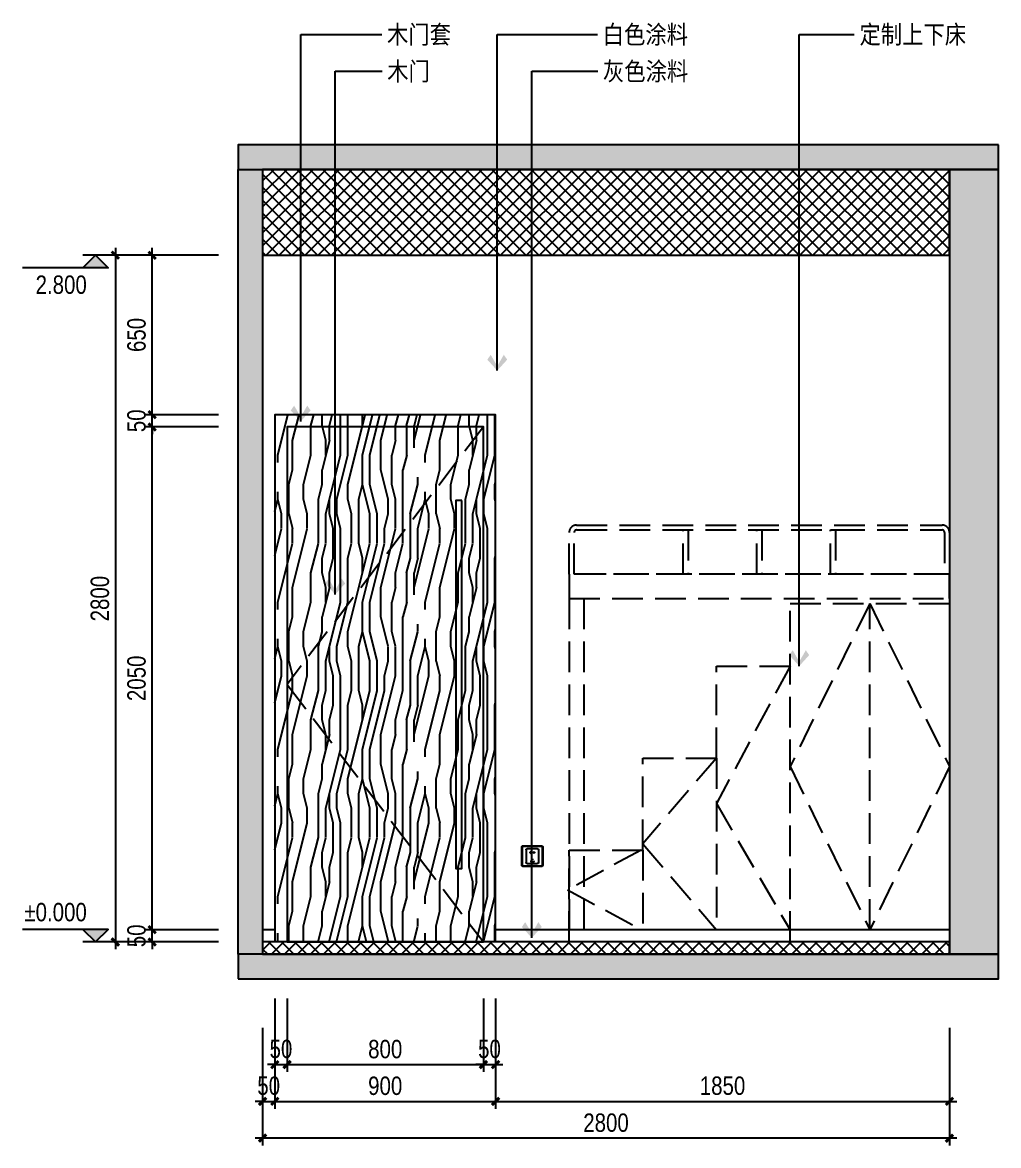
# Model space of a CAD drawing. Extents: x 468514 to 728049, y -74127 to 69080.
# Drawn here: x 590193 to 594172, y -38869 to -34290 of the extents above; entities that cross this region are included whole.
import ezdxf
from ezdxf.enums import TextEntityAlignment as Align

# ---------------------------------------------------------------- set-up
doc = ezdxf.new("R2010")
doc.units = 0
doc.header["$LTSCALE"] = 500
doc.header["$MEASUREMENT"] = 0
doc.linetypes.add('DASH', pattern=[0.35, 0.25, -0.1])
doc.layers.get('Defpoints').update_dxf_attribs({"color": 229})
for name, color, linetype in [('E 立面填充', 250, 'Continuous'), ('E 立面墙体', 245, 'Continuous'), ('E 立面家具、洁具', 153, 'Continuous'), ('E 立面材料分格线', 8, 'Continuous'), ('E 立面标注尺寸', 9, 'Continuous'), ('E 立面装饰完成线', 225, 'Continuous'), ('E 立面门', 107, 'Continuous')]:
    doc.layers.add(name, color=color, linetype=linetype)
doc.styles.add('PDC DIM', font='PMingLiU-ExtB.ttf', dxfattribs={"width": 0.85})
doc.styles.add('Xref-标准套房C$0$黑体', font='simhei.ttf')
doc.dimstyles.new('PDC-A2', dxfattribs={"dimscale": 0, "dimtxt": 2.5, "dimasz": 1, "dimexe": 1, "dimexo": 1, "dimgap": 0.7, "dimtad": 1, "dimdec": 0, "dimtxsty": 'PDC DIM', "dimblk": 'ARCHTICK', "dimcen": 1, "dimdle": 1, "dimclrd": 8, "dimclre": 8, "dimclrt": 9, "dimadec": 0, "dimazin": 0, "dimtfac": 1, "dimtdec": 0, "dimtix": 1, "dimtmove": 2, "dimatfit": 3, "dimldrblk": 'PDC A2 T R', "dimfxl": 10, "dimfxlon": 1, "dimarcsym": 0})

# ---------------------------------------------------------------- blocks, each defined once
blk = doc.blocks.new('ffffaasd')
at = {"linetype": 'DASH', "lineweight": -2, "ltscale": 20}
for p, q in [((69855.2, 418079.7), (69855.2, 418028.7)), ((69901.2, 418084.7), (69860.2, 418084.7)), ((69906.2, 418079.7), (69906.2, 418028.7)), ((69901.2, 418023.7), (69860.2, 418023.7))]:
    blk.add_line(p, q, dxfattribs=at)
for points in [[(69843.2, 418011.7), (69918.2, 418011.7, 0.414214), (69923.2, 418016.7), (69923.2, 418091.7, 0.414214), (69918.2, 418096.7), (69843.2, 418096.7, 0.414214), (69838.2, 418091.7), (69838.2, 418016.7, 0.414214)], [(69843.2, 418013.7), (69918.2, 418013.7, 0.414214), (69921.2, 418016.7), (69921.2, 418091.7, 0.414214), (69918.2, 418094.7), (69843.2, 418094.7, 0.414214), (69840.2, 418091.7), (69840.2, 418016.7, 0.414214)]]:
    blk.add_lwpolyline(points, format="xyb", close=True, dxfattribs=at)
for points in [[(69873.7, 418066.6), (69875.7, 418066.6), (69875.7, 418071.6), (69873.7, 418071.6)], [(69887.7, 418066.6), (69885.7, 418066.6), (69885.7, 418071.6), (69887.7, 418071.6)]]:
    blk.add_lwpolyline(points, dxfattribs=at)
for points in [[(69875.8, 418028.1), (69877.7, 418028.6), (69876.2, 418034.4), (69874.2, 418033.9)], [(69879.7, 418037.6), (69881.7, 418037.6), (69881.7, 418043.6), (69879.7, 418043.6)], [(69885.6, 418028.1), (69883.7, 418028.6), (69885.2, 418034.4), (69887.2, 418033.9)]]:
    blk.add_lwpolyline(points, close=True, dxfattribs=at)
for centre, radius, start, end in [((69860.2, 418079.7), 5, 90, 180), ((69901.2, 418079.7), 5, 0, 90), ((69873.9, 418069.1), 2.51, 93.6471, 266.3529), ((69887.5, 418069.1), 2.51, 273.6471, 86.3529), ((69860.2, 418028.7), 5, 180, 270), ((69901.2, 418028.7), 5, 270, 0)]:
    blk.add_arc(centre, radius, start, end, dxfattribs=at)
blk = doc.blocks.new('d34')
at = {"linetype": 'ByBlock', "lineweight": -2}
blk.add_blockref('ffffaasd', (0, 0), dxfattribs=at)
blk = doc.blocks.new('_ArchTick')
at = {"color": 0, "linetype": 'ByBlock', "const_width": 0.4}
blk.add_lwpolyline([(-0.5, -0.5), (0.5, 0.5)], dxfattribs=at)
blk = doc.blocks.new('*D1822')
at = {"layer": 'Defpoints', "color": 0, "transparency": 16777216}
for p in [(590721.7, -37989), (591021.7, -37989), (591021.7, -38039)]:
    blk.add_point(p, dxfattribs=at)
at = {"layer": 'E 立面标注尺寸', "color": 8, "lineweight": -2, "transparency": 16777216}
for p, q in [((590721.7, -37989), (590721.7, -37959)), ((590991.7, -37989), (590691.7, -37989)), ((590721.7, -38039), (590721.7, -37989)), ((590991.7, -38039), (590691.7, -38039)), ((590721.7, -38039), (590721.7, -38069))]:
    blk.add_line(p, q, dxfattribs=at)
at = {"layer": 'E 立面标注尺寸', "color": 8, "lineweight": -2, "transparency": 16777216, "xscale": 30.00000447440561, "yscale": 30.00000447440561, "zscale": 30.00000447440561}
for p, rotation in [((590721.7, -37989), 270), ((590721.7, -38039), 90)]:
    blk.add_blockref('_ArchTick', p, dxfattribs=dict(at, rotation=rotation))
at = {"layer": 'E 立面标注尺寸', "color": 9, "transparency": 16777216, "insert": (590658.2, -38014), "char_height": 75, "attachment_point": 5, "rotation": 90, "style": 'PDC DIM'}
blk.add_mtext('50', dxfattribs=at)
blk = doc.blocks.new('PDC A2 T R')
at = {"color": 0, "linetype": 'ByBlock'}
blk.add_line((0, 0), (-2, 0), dxfattribs=at)
for points in [[(-2.15, 0.89), (-1.49, 1.35), (-0.6, 0), (0, 0)], [(-2.15, -0.89), (-1.49, -1.35), (-0.6, 0), (0, 0)]]:
    blk.add_solid(points, dxfattribs=at)
blk = doc.blocks.new('*D1823')
at = {"layer": 'Defpoints', "color": 0, "transparency": 16777216}
for p in [(590721.7, -35939), (591021.7, -35939), (591021.7, -37989)]:
    blk.add_point(p, dxfattribs=at)
at = {"layer": 'E 立面标注尺寸', "color": 8, "lineweight": -2, "transparency": 16777216}
for p, q in [((590991.7, -35939), (590691.7, -35939)), ((590721.7, -38019), (590721.7, -35909)), ((590991.7, -37989), (590691.7, -37989))]:
    blk.add_line(p, q, dxfattribs=at)
at = {"layer": 'E 立面标注尺寸', "color": 8, "lineweight": -2, "transparency": 16777216, "xscale": 30.00000447440561, "yscale": 30.00000447440561, "zscale": 30.00000447440561}
for p, rotation in [((590721.7, -35939), 90), ((590721.7, -37989), 270)]:
    blk.add_blockref('_ArchTick', p, dxfattribs=dict(at, rotation=rotation))
at = {"layer": 'E 立面标注尺寸', "color": 9, "transparency": 16777216, "insert": (590658.2, -36964), "char_height": 75, "attachment_point": 5, "rotation": 90, "style": 'PDC DIM'}
blk.add_mtext('2050', dxfattribs=at)
blk = doc.blocks.new('*D1824')
at = {"layer": 'Defpoints', "color": 0, "transparency": 16777216}
for p in [(590721.7, -35889), (591021.7, -35889), (591021.7, -35939)]:
    blk.add_point(p, dxfattribs=at)
at = {"layer": 'E 立面标注尺寸', "color": 8, "lineweight": -2, "transparency": 16777216}
for p, q in [((590991.7, -35889), (590691.7, -35889)), ((590721.7, -35889), (590721.7, -35859)), ((590721.7, -35939), (590721.7, -35889)), ((590991.7, -35939), (590691.7, -35939)), ((590721.7, -35939), (590721.7, -35969))]:
    blk.add_line(p, q, dxfattribs=at)
at = {"layer": 'E 立面标注尺寸', "color": 8, "lineweight": -2, "transparency": 16777216, "xscale": 30.00000447440561, "yscale": 30.00000447440561, "zscale": 30.00000447440561}
for p, rotation in [((590721.7, -35889), 270), ((590721.7, -35939), 90)]:
    blk.add_blockref('_ArchTick', p, dxfattribs=dict(at, rotation=rotation))
at = {"layer": 'E 立面标注尺寸', "color": 9, "transparency": 16777216, "insert": (590658.2, -35914), "char_height": 75, "attachment_point": 5, "rotation": 90, "style": 'PDC DIM'}
blk.add_mtext('50', dxfattribs=at)
blk = doc.blocks.new('*D1825')
at = {"layer": 'Defpoints', "color": 0, "transparency": 16777216}
for p in [(590721.7, -35239), (591021.7, -35239), (591021.7, -35889)]:
    blk.add_point(p, dxfattribs=at)
at = {"layer": 'E 立面标注尺寸', "color": 8, "lineweight": -2, "transparency": 16777216}
for p, q in [((590721.7, -35919), (590721.7, -35209)), ((590991.7, -35239), (590691.7, -35239)), ((590991.7, -35889), (590691.7, -35889))]:
    blk.add_line(p, q, dxfattribs=at)
at = {"layer": 'E 立面标注尺寸', "color": 8, "lineweight": -2, "transparency": 16777216, "xscale": 30.00000447440561, "yscale": 30.00000447440561, "zscale": 30.00000447440561}
for p, rotation in [((590721.7, -35239), 90), ((590721.7, -35889), 270)]:
    blk.add_blockref('_ArchTick', p, dxfattribs=dict(at, rotation=rotation))
at = {"layer": 'E 立面标注尺寸', "color": 9, "transparency": 16777216, "insert": (590658.2, -35564), "char_height": 75, "attachment_point": 5, "rotation": 90, "style": 'PDC DIM'}
blk.add_mtext('650', dxfattribs=at)
blk = doc.blocks.new('*D1826')
at = {"layer": 'Defpoints', "color": 0, "transparency": 16777216}
for p in [(591021.7, -35239), (590571.7, -38039), (591021.7, -38039)]:
    blk.add_point(p, dxfattribs=at)
at = {"layer": 'E 立面标注尺寸', "color": 8, "lineweight": -2, "transparency": 16777216}
for p, q in [((590571.7, -35209), (590571.7, -38069)), ((590871.7, -35239), (590541.7, -35239)), ((590871.7, -38039), (590541.7, -38039))]:
    blk.add_line(p, q, dxfattribs=at)
at = {"layer": 'E 立面标注尺寸', "color": 8, "lineweight": -2, "transparency": 16777216, "xscale": 30.00000447440561, "yscale": 30.00000447440561, "zscale": 30.00000447440561}
for p, rotation in [((590571.7, -35239), 90), ((590571.7, -38039), 270)]:
    blk.add_blockref('_ArchTick', p, dxfattribs=dict(at, rotation=rotation))
at = {"layer": 'E 立面标注尺寸', "color": 9, "transparency": 16777216, "insert": (590508.9, -36639), "char_height": 75, "attachment_point": 5, "rotation": 90, "style": 'PDC DIM'}
blk.add_mtext('2800', dxfattribs=at)
blk = doc.blocks.new('A$C37DB5113')
blk.add_hatch(color=256).paths.add_polyline_path([(150, 75), (75, 0), (0, 75)])
for p, q in [((0, 75), (510, 75)), ((0, 75), (75, 0)), ((150, 75), (75, 0)), ((0, 0), (150, 0))]:
    blk.add_line(p, q)
blk.add_lwpolyline([(150, 75), (75, 0), (0, 75), (150, 75)])
at = {"style": 'Xref-标准套房C$0$黑体', "width": 0.8}
blk.add_attdef('%%P0.000', text='', height=105, dxfattribs=at).set_placement((510, 75), align=Align.BOTTOM_RIGHT)
blk = doc.blocks.new('*D1827')
at = {"layer": 'Defpoints', "color": 0, "transparency": 16777216}
for p in [(591221.7, -38239), (591271.7, -38239), (591271.7, -38539)]:
    blk.add_point(p, dxfattribs=at)
at = {"layer": 'E 立面标注尺寸', "color": 8, "lineweight": -2, "transparency": 16777216}
for p, q in [((591221.7, -38269), (591221.7, -38569)), ((591271.7, -38269), (591271.7, -38569)), ((591221.7, -38539), (591191.7, -38539)), ((591221.7, -38539), (591271.7, -38539)), ((591271.7, -38539), (591301.7, -38539))]:
    blk.add_line(p, q, dxfattribs=at)
at = {"layer": 'E 立面标注尺寸', "color": 8, "lineweight": -2, "transparency": 16777216, "xscale": 30.00000447440561, "yscale": 30.00000447440561, "zscale": 30.00000447440561}
blk.add_blockref('_ArchTick', (591221.7, -38539), dxfattribs=at)
at = {"layer": 'E 立面标注尺寸', "color": 8, "lineweight": -2, "transparency": 16777216, "xscale": 30.00000447440561, "yscale": 30.00000447440561, "zscale": 30.00000447440561, "rotation": 180}
blk.add_blockref('_ArchTick', (591271.7, -38539), dxfattribs=at)
at = {"layer": 'E 立面标注尺寸', "color": 9, "transparency": 16777216, "insert": (591246.7, -38475.5), "char_height": 75, "attachment_point": 5, "style": 'PDC DIM'}
blk.add_mtext('50', dxfattribs=at)
blk = doc.blocks.new('*D1828')
at = {"layer": 'Defpoints', "color": 0, "transparency": 16777216}
for p in [(591271.7, -38239), (592071.7, -38239), (592071.7, -38539)]:
    blk.add_point(p, dxfattribs=at)
at = {"layer": 'E 立面标注尺寸', "color": 8, "lineweight": -2, "transparency": 16777216}
for p, q in [((591271.7, -38269), (591271.7, -38569)), ((592071.7, -38269), (592071.7, -38569)), ((591241.7, -38539), (592101.7, -38539))]:
    blk.add_line(p, q, dxfattribs=at)
at = {"layer": 'E 立面标注尺寸', "color": 8, "lineweight": -2, "transparency": 16777216, "xscale": 30.00000447440561, "yscale": 30.00000447440561, "zscale": 30.00000447440561, "rotation": 180}
blk.add_blockref('_ArchTick', (591271.7, -38539), dxfattribs=at)
at = {"layer": 'E 立面标注尺寸', "color": 8, "lineweight": -2, "transparency": 16777216, "xscale": 30.00000447440561, "yscale": 30.00000447440561, "zscale": 30.00000447440561}
blk.add_blockref('_ArchTick', (592071.7, -38539), dxfattribs=at)
at = {"layer": 'E 立面标注尺寸', "color": 9, "transparency": 16777216, "insert": (591671.7, -38476.2), "char_height": 75, "attachment_point": 5, "style": 'PDC DIM'}
blk.add_mtext('800', dxfattribs=at)
blk = doc.blocks.new('*D1829')
at = {"layer": 'Defpoints', "color": 0, "transparency": 16777216}
for p in [(592071.7, -38239), (592121.7, -38239), (592121.7, -38539)]:
    blk.add_point(p, dxfattribs=at)
at = {"layer": 'E 立面标注尺寸', "color": 8, "lineweight": -2, "transparency": 16777216}
for p, q in [((592071.7, -38269), (592071.7, -38569)), ((592121.7, -38269), (592121.7, -38569)), ((592071.7, -38539), (592041.7, -38539)), ((592071.7, -38539), (592121.7, -38539)), ((592121.7, -38539), (592151.7, -38539))]:
    blk.add_line(p, q, dxfattribs=at)
at = {"layer": 'E 立面标注尺寸', "color": 8, "lineweight": -2, "transparency": 16777216, "xscale": 30.00000447440561, "yscale": 30.00000447440561, "zscale": 30.00000447440561}
blk.add_blockref('_ArchTick', (592071.7, -38539), dxfattribs=at)
at = {"layer": 'E 立面标注尺寸', "color": 8, "lineweight": -2, "transparency": 16777216, "xscale": 30.00000447440561, "yscale": 30.00000447440561, "zscale": 30.00000447440561, "rotation": 180}
blk.add_blockref('_ArchTick', (592121.7, -38539), dxfattribs=at)
at = {"layer": 'E 立面标注尺寸', "color": 9, "transparency": 16777216, "insert": (592096.7, -38475.5), "char_height": 75, "attachment_point": 5, "style": 'PDC DIM'}
blk.add_mtext('50', dxfattribs=at)
blk = doc.blocks.new('*D1830')
at = {"layer": 'Defpoints', "color": 0, "transparency": 16777216}
for p in [(591171.7, -38239), (591221.7, -38239), (591221.7, -38689)]:
    blk.add_point(p, dxfattribs=at)
at = {"layer": 'E 立面标注尺寸', "color": 8, "lineweight": -2, "transparency": 16777216}
for p, q in [((591171.7, -38389), (591171.7, -38719)), ((591221.7, -38389), (591221.7, -38719)), ((591171.7, -38689), (591141.7, -38689)), ((591171.7, -38689), (591221.7, -38689)), ((591221.7, -38689), (591251.7, -38689))]:
    blk.add_line(p, q, dxfattribs=at)
at = {"layer": 'E 立面标注尺寸', "color": 8, "lineweight": -2, "transparency": 16777216, "xscale": 30.00000447440561, "yscale": 30.00000447440561, "zscale": 30.00000447440561}
blk.add_blockref('_ArchTick', (591171.7, -38689), dxfattribs=at)
at = {"layer": 'E 立面标注尺寸', "color": 8, "lineweight": -2, "transparency": 16777216, "xscale": 30.00000447440561, "yscale": 30.00000447440561, "zscale": 30.00000447440561, "rotation": 180}
blk.add_blockref('_ArchTick', (591221.7, -38689), dxfattribs=at)
at = {"layer": 'E 立面标注尺寸', "color": 9, "transparency": 16777216, "insert": (591196.7, -38625.5), "char_height": 75, "attachment_point": 5, "style": 'PDC DIM'}
blk.add_mtext('50', dxfattribs=at)
blk = doc.blocks.new('*D1831')
at = {"layer": 'Defpoints', "color": 0, "transparency": 16777216}
for p in [(591221.7, -38239), (592121.7, -38239), (592121.7, -38689)]:
    blk.add_point(p, dxfattribs=at)
at = {"layer": 'E 立面标注尺寸', "color": 8, "lineweight": -2, "transparency": 16777216}
for p, q in [((591221.7, -38389), (591221.7, -38719)), ((592121.7, -38389), (592121.7, -38719)), ((591191.7, -38689), (592151.7, -38689))]:
    blk.add_line(p, q, dxfattribs=at)
at = {"layer": 'E 立面标注尺寸', "color": 8, "lineweight": -2, "transparency": 16777216, "xscale": 30.00000447440561, "yscale": 30.00000447440561, "zscale": 30.00000447440561, "rotation": 180}
blk.add_blockref('_ArchTick', (591221.7, -38689), dxfattribs=at)
at = {"layer": 'E 立面标注尺寸', "color": 8, "lineweight": -2, "transparency": 16777216, "xscale": 30.00000447440561, "yscale": 30.00000447440561, "zscale": 30.00000447440561}
blk.add_blockref('_ArchTick', (592121.7, -38689), dxfattribs=at)
at = {"layer": 'E 立面标注尺寸', "color": 9, "transparency": 16777216, "insert": (591671.7, -38625.8), "char_height": 75, "attachment_point": 5, "style": 'PDC DIM'}
blk.add_mtext('900', dxfattribs=at)
blk = doc.blocks.new('*D1832')
at = {"layer": 'Defpoints', "color": 0, "transparency": 16777216}
for p in [(592121.7, -38239), (593971.7, -38239), (593971.7, -38689)]:
    blk.add_point(p, dxfattribs=at)
at = {"layer": 'E 立面标注尺寸', "color": 8, "lineweight": -2, "transparency": 16777216}
for p, q in [((592121.7, -38389), (592121.7, -38719)), ((593971.7, -38389), (593971.7, -38719)), ((592091.7, -38689), (594001.7, -38689))]:
    blk.add_line(p, q, dxfattribs=at)
at = {"layer": 'E 立面标注尺寸', "color": 8, "lineweight": -2, "transparency": 16777216, "xscale": 30.00000447440561, "yscale": 30.00000447440561, "zscale": 30.00000447440561, "rotation": 180}
blk.add_blockref('_ArchTick', (592121.7, -38689), dxfattribs=at)
at = {"layer": 'E 立面标注尺寸', "color": 8, "lineweight": -2, "transparency": 16777216, "xscale": 30.00000447440561, "yscale": 30.00000447440561, "zscale": 30.00000447440561}
blk.add_blockref('_ArchTick', (593971.7, -38689), dxfattribs=at)
at = {"layer": 'E 立面标注尺寸', "color": 9, "transparency": 16777216, "insert": (593046.7, -38625.5), "char_height": 75, "attachment_point": 5, "style": 'PDC DIM'}
blk.add_mtext('1850', dxfattribs=at)
blk = doc.blocks.new('*D1833')
at = {"layer": 'Defpoints', "color": 0, "transparency": 16777216}
for p in [(591171.7, -38239), (593971.7, -38239), (591171.7, -38839)]:
    blk.add_point(p, dxfattribs=at)
at = {"layer": 'E 立面标注尺寸', "color": 8, "lineweight": -2, "transparency": 16777216}
for p, q in [((591171.7, -38539), (591171.7, -38869)), ((593971.7, -38539), (593971.7, -38869)), ((594001.7, -38839), (591141.7, -38839))]:
    blk.add_line(p, q, dxfattribs=at)
at = {"layer": 'E 立面标注尺寸', "color": 8, "lineweight": -2, "transparency": 16777216, "xscale": 30.00000447440561, "yscale": 30.00000447440561, "zscale": 30.00000447440561, "rotation": 180}
blk.add_blockref('_ArchTick', (591171.7, -38839), dxfattribs=at)
at = {"layer": 'E 立面标注尺寸', "color": 8, "lineweight": -2, "transparency": 16777216, "xscale": 30.00000447440561, "yscale": 30.00000447440561, "zscale": 30.00000447440561}
blk.add_blockref('_ArchTick', (593971.7, -38839), dxfattribs=at)
at = {"layer": 'E 立面标注尺寸', "color": 9, "transparency": 16777216, "insert": (592571.7, -38776.2), "char_height": 75, "attachment_point": 5, "style": 'PDC DIM'}
blk.add_mtext('2800', dxfattribs=at)

msp = doc.modelspace()

# ---------------------------------------------------------------- hatches: boundary and pattern name
at = {"layer": 'E 立面填充'}
h = msp.add_hatch(dxfattribs=at)
h.set_pattern_fill('ANSI37', color=256, scale=300, angle=90)
h.paths.add_polyline_path([(591171.7, -35239), (593971.7, -35239), (593971.7, -34889), (591171.7, -34889)])
h = msp.add_hatch(dxfattribs=at)
h.set_pattern_fill('木纹5', color=256, scale=150, angle=90, pattern_type=2)
h.set_pattern_definition([(90, (82493.75, -39714), (-600, 4e-14), [120, -180, 60, -240]), (90, (82478.75, -39294), (-600, 4e-14), [120, -480]), (90, (82448.75, -39354), (-600, 4e-14), [60, -540]), (90, (82433.75, -39684), (-600, 4e-14), [30, -420, 30, -120]), (90, (82403.75, -39474), (-600, 4e-14), [120, -180, 30, -270]), (90, (82388.75, -39624), (-600, 4e-14), [90, -510]), (90, (82373.75, -39474), (-600, 4e-14), [180, -420]), (90, (82358.75, -39654), (-600, 4e-14), [120, -480]), (90, (82343.75, -39414), (-600, 4e-14), [300, -300]), (90, (82313.75, -39594), (-600, 4e-14), [60, -180, 120, -240]), (90, (82298.75, -39174), (-600, 4e-14), [120, -480]), (90, (82283.75, -39294), (-600, 4e-14), [60, -540]), (90, (82268.75, -39414), (-600, 4e-14), [60, -540]), (90, (82253.75, -39714), (-600, 4e-14), [120, -480]), (90, (82238.75, -39414), (-600, 4e-14), [120, -480]), (90, (82208.75, -39414), (-600, 4e-14), [120, -120, 120, -240]), (90, (82178.75, -39534), (-600, 4e-14), [60, -300, 120, -120]), (90, (82163.75, -39414), (-600, 4e-14), [180, -420]), (90, (82133.75, -39414), (-600, 4e-14), [120, -480]), (90, (82118.75, -39654), (-600, 4e-14), [180, -240, 60, -120]), (90, (82088.75, -39654), (-600, 4e-14), [300, -300]), (90, (82073.75, -39294), (-600, 4e-14), [60, -540]), (90, (82058.75, -39474), (-600, 4e-14), [120, -480]), (90, (82043.75, -39594), (-600, 4e-14), [60, -240, 60, -240]), (90, (82028.75, -39654), (-600, 4e-14), [60, -180, 120, -240]), (90, (82013.75, -39534), (-600, 4e-14), [60, -300, 60, -180]), (90, (81998.75, -39414), (-600, 4e-14), [180, -420]), (90, (81968.75, -39654), (-600, 4e-14), [120, -480]), (90, (81953.75, -39354), (-600, 4e-14), [60, -540]), (90, (81938.75, -39234), (-600, 4e-14), [60, -540]), (104.036243, (82448.75, -39294), (2e-08, 600), [61.8, -2412.0633]), (104.036243, (82313.75, -39234), (2e-08, 600), [61.8, -2412.0633]), (104.036243, (81953.75, -39294), (2e-08, 600), [61.8, -2412.0633]), (104.036243, (82178.75, -39474), (2e-08, 600), [61.8, -2412.0633]), (104.036243, (82088.75, -39354), (2e-08, 600), [61.8, -2412.0633]), (104.036243, (82133.75, -39294), (2e-08, 600), [61.8, -2412.0633]), (104.036243, (82028.75, -39594), (2e-08, 600), [61.8, -2412.0633]), (104.036243, (82058.75, -39354), (2e-08, 600), [61.8, -2412.0633]), (104.036243, (82283.75, -39234), (2e-08, 600), [123.6, -2350.2633]), (104.036243, (82238.75, -39294), (2e-08, 600), [123.6, -2350.2633]), (104.036243, (82208.75, -39294), (2e-08, 600), [123.6, -2350.2633]), (255.963757, (82403.75, -39474), (2e-08, -600), [61.8, -123.6, 61.8, -2226.6633]), (255.963757, (82313.75, -39594), (2e-08, -600), [61.8, -2412.0633]), (255.963757, (82043.75, -39594), (2e-08, -600), [123.6, -2350.2633]), (284.036243, (82478.75, -39294), (-2e-08, -600), [61.8, -2412.0633]), (75.963757, (82478.75, -39174), (-2e-08, 600), [61.8, -2412.0633]), (75.963757, (82268.75, -39354), (-2e-08, 600), [61.8, -2412.0633]), (75.963757, (82163.75, -39234), (-2e-08, 600), [61.8, -2412.0633]), (75.963757, (82118.75, -39474), (-2e-08, 600), [61.8, -2412.0633]), (75.963757, (82043.75, -39534), (-2e-08, 600), [61.8, -2412.0633]), (75.963757, (82013.75, -39474), (-2e-08, 600), [61.8, -2412.0633]), (75.963757, (82118.75, -39474), (-2e-08, 600), [61.8, -2412.0633]), (75.963757, (82028.75, -39294), (-2e-08, 600), [247.2, -2226.6633]), (75.963757, (82433.75, -39654), (-2e-08, 600), [247.2, -2226.6633]), (75.963757, (82388.75, -39594), (-2e-08, 600), [247.2, -2226.6633]), (75.963757, (82358.75, -39534), (-2e-08, 600), [61.8, -123.6, 123.6, -2164.8633]), (75.963757, (82313.75, -39534), (-2e-08, 600), [123.6, -123.6, 123.6, -2103.0633]), (75.963757, (82253.75, -39594), (-2e-08, 600), [247.2, -2226.6633]), (75.963757, (82208.75, -39654), (-2e-08, 600), [247.2, -2226.6633]), (75.963757, (82178.75, -39654), (-2e-08, 600), [247.2, -2226.6633]), (75.963757, (81998.75, -39234), (-2e-08, 600), [61.8, -2412.0633]), (75.963768, (81938.75, -39174), (-0.000115, 600), [123.6, -2350.2633]), (75.963768, (81968.75, -39534), (-0.000115, 600), [123.6, -2350.2633]), (75.963758, (82493.75, -39594), (-1e-05, 600), [247.2, -2226.6633]), (75.963758, (82073.75, -39234), (-1e-05, 600), [185.4, -2288.4633]), (75.963758, (82118.75, -39174), (-1e-05, 600), [370.8, -2103.0633])])
h.paths.add_polyline_path([(592121.7, -35889), (591221.7, -35889), (591221.7, -38039), (592121.7, -38039)])
at = {"layer": 'E 立面墙体'}
h = msp.add_hatch(color=250, dxfattribs=at)
h.dxf.hatch_style = 1
h.paths.add_polyline_path([(594171.7, -34789), (591071.7, -34789), (591071.7, -34889), (594171.7, -34889)])
h = msp.add_hatch(dxfattribs=at)
h.set_pattern_fill('钢筋混凝土', color=250, scale=10, pattern_type=2)
h.set_pattern_definition([(45, (72059.72, -39714), (-35.355339, 35.355339), []), (50, (72059.72, -39714), (71.726018, -6.2752135), [7.5, -82.5]), (355, (72059.72, -39714), (-13.875133, 75.219213), [6, -66]), (100.4514, (72065.7, -39714.52), (57.850938, 68.943954), [6.374019, -70.114211]), (46.1842, (72059.72, -39694), (106.724105, -16.551901), [11.25, -123.75]), (96.6356, (72068.61, -39695.38), (93.46627, 97.411787), [9.561029, -105.1713]), (351.1842, (72059.72, -39694), (93.466195, 97.41186), [9, -99]), (21, (72069.72, -39699), (59.690705, -40.261889), [7.5, -82.5]), (326, (72069.72, -39699), (24.331533, 72.515005), [6, -66]), (71.4514, (72074.694, -39702.355), (84.022263, 32.25305), [6.374019, -70.114211]), (37.5, (72059.72, -39714), (1.2159855, 33.2893854), [0.5, -65.2, 0.5, -67, 0.5, -66.25]), (7.5, (72059.72, -39714), (26.3069537, 39.4411712), [0.5, -38.2, 0.5, -63.7, 0.5, -25.25]), (327.5, (72037.42, -39714), (53.3822436, -2.2554872), [0.5, -25, 0.5, -78, 0.5, -103.5]), (317.5, (72027.42, -39714), (58.318617, 10.0104982), [0.5, -32.5, 0.5, -51.8, 0.5, -73.5])])
h.paths.add_polyline_path([(591171.7, -38089), (591071.7, -38089), (591071.7, -34889), (591171.7, -34889)])
h = msp.add_hatch(dxfattribs=at)
h.set_pattern_fill('钢筋混凝土', color=250, scale=10, pattern_type=2)
h.set_pattern_definition([(45, (76859.72, -39714), (-35.355339, 35.355339), []), (50, (76859.72, -39714), (71.726018, -6.2752135), [7.5, -82.5]), (355, (76859.72, -39714), (-13.875133, 75.219213), [6, -66]), (100.4514, (76865.7, -39714.52), (57.850938, 68.943954), [6.374019, -70.114211]), (46.1842, (76859.72, -39694), (106.724105, -16.551901), [11.25, -123.75]), (96.6356, (76868.61, -39695.38), (93.46627, 97.411787), [9.561029, -105.1713]), (351.1842, (76859.72, -39694), (93.466195, 97.41186), [9, -99]), (21, (76869.72, -39699), (59.690705, -40.261889), [7.5, -82.5]), (326, (76869.72, -39699), (24.331533, 72.515005), [6, -66]), (71.4514, (76874.694, -39702.355), (84.022263, 32.25305), [6.374019, -70.114211]), (37.5, (76859.72, -39714), (1.2159855, 33.2893854), [0.5, -65.2, 0.5, -67, 0.5, -66.25]), (7.5, (76859.72, -39714), (26.3069537, 39.4411712), [0.5, -38.2, 0.5, -63.7, 0.5, -25.25]), (327.5, (76837.42, -39714), (53.3822436, -2.2554872), [0.5, -25, 0.5, -78, 0.5, -103.5]), (317.5, (76827.42, -39714), (58.318617, 10.0104982), [0.5, -32.5, 0.5, -51.8, 0.5, -73.5])])
h.paths.add_polyline_path([(593971.7, -38089), (594171.7, -38089), (594171.7, -34889), (593971.7, -34889)])
h = msp.add_hatch(dxfattribs=at)
h.set_pattern_fill('ANSI37', color=250, scale=300)
h.set_pattern_definition([(45, (76859.72, -39714), (-26.5165043, 26.5165043), []), (135, (76859.72, -39714), (-26.5165043, -26.5165043), [])])
h.paths.add_polyline_path([(593971.7, -38039), (591171.7, -38039), (591171.7, -38089), (593971.7, -38089)])
h = msp.add_hatch(color=250, dxfattribs=at)
h.dxf.hatch_style = 1
h.paths.add_polyline_path([(591071.7, -38189), (594171.7, -38189), (594171.7, -38089), (591071.7, -38089)])

# ---------------------------------------------------------------- linework, layer by layer
for points in [[(594171.7, -34789), (591071.7, -34789), (591071.7, -34889), (594171.7, -34889)], [(591171.7, -38089), (591071.7, -38089), (591071.7, -34889), (591171.7, -34889)], [(593971.7, -38089), (594171.7, -38089), (594171.7, -34889), (593971.7, -34889)], [(591071.7, -38189), (594171.7, -38189), (594171.7, -38089), (591071.7, -38089)]]:
    msp.add_lwpolyline(points, close=True, dxfattribs=at)
at = {"layer": 'E 立面家具、洁具', "linetype": 'DASH'}
for p, q in [((592421.7, -36639), (592421.7, -38039)), ((592481.7, -36639), (592481.7, -38039)), ((593321.7, -36659), (593971.7, -36659)), ((593021.7, -37289), (593021.7, -37989)), ((592721.7, -37664), (592721.7, -37989))]:
    msp.add_line(p, q, dxfattribs=at)
for points in [[(592451.7, -36339), (593941.7, -36339, -0.414214), (593971.7, -36369), (593971.7, -36539), (592421.7, -36539), (592421.7, -36369, -0.414214)], [(592451.7, -36359), (593941.7, -36359, -0.414214), (593951.7, -36369), (593951.7, -36539), (592441.7, -36539), (592441.7, -36369, -0.414214)]]:
    msp.add_lwpolyline(points, format="xyb", close=True, dxfattribs=at)
for points in [[(592886.7, -36359), (592906.7, -36359), (592906.7, -36539), (592886.7, -36539)], [(593186.7, -36359), (593206.7, -36359), (593206.7, -36539), (593186.7, -36539)], [(593486.7, -36359), (593506.7, -36359), (593506.7, -36539), (593486.7, -36539)], [(593971.7, -36539), (592421.7, -36539), (592421.7, -36639), (593971.7, -36639)]]:
    msp.add_lwpolyline(points, close=True, dxfattribs=at)
for points in [[(593321.7, -38039), (593321.7, -36639)], [(593646.7, -37989), (593646.7, -36659)], [(592421.7, -38039), (592421.7, -37664), (592721.7, -37664), (592721.7, -37289), (593021.7, -37289), (593021.7, -36914), (593321.7, -36914)]]:
    msp.add_lwpolyline(points, dxfattribs=at)
at = {"layer": 'E 立面家具、洁具'}
for points in [[(591221.7, -37989), (591171.7, -37989)], [(593971.7, -37989), (592121.7, -37989)]]:
    msp.add_lwpolyline(points, dxfattribs=at)
at = {"layer": 'E 立面材料分格线', "linetype": 'DASH'}
for p, q in [((593321.7, -36914), (593021.7, -37474.8)), ((593021.7, -37289), (592721.7, -37639)), ((593021.7, -37474.8), (593321.7, -37989)), ((592721.7, -37639), (593021.7, -37989)), ((592715.3, -37664), (592415.3, -37826.5)), ((592415.3, -37826.5), (592715.3, -37989))]:
    msp.add_line(p, q, dxfattribs=at)
for points in [[(592071.7, -35939), (591271.7, -36989), (592071.7, -38039)], [(593646.7, -36659), (593321.7, -37324), (593646.7, -37989)], [(593646.7, -36659), (593971.7, -37324), (593646.7, -37989)]]:
    msp.add_lwpolyline(points, dxfattribs=at)
at = {"layer": 'E 立面装饰完成线'}
for points in [[(591171.7, -35239), (593971.7, -35239), (593971.7, -34889), (591171.7, -34889)], [(593971.7, -38039), (591171.7, -38039), (591171.7, -38089), (593971.7, -38089)]]:
    msp.add_lwpolyline(points, close=True, dxfattribs=at)
at = {"layer": 'E 立面门'}
for points in [[(592121.7, -38039), (592121.7, -35889), (591221.7, -35889), (591221.7, -38039)], [(592071.7, -38039), (592071.7, -35939), (591271.7, -35939), (591271.7, -38039)]]:
    msp.add_lwpolyline(points, dxfattribs=at)
for points in [[(591271.7, -38039), (592071.7, -38039), (592071.7, -35939), (591271.7, -35939)], [(591984.2, -36239), (591959.2, -36239), (591959.2, -37739), (591984.2, -37739)]]:
    msp.add_lwpolyline(points, close=True, dxfattribs=at)

# ---------------------------------------------------------------- block references
at = {"layer": 'E 立面家具、洁具', "linetype": 'DASH', "ltscale": 20, "xscale": -1}
msp.add_blockref('d34', (662151.9, -455743.2), dxfattribs=at)
at = {"layer": 'E 立面标注尺寸'}
ref = msp.add_blockref('A$C37DB5113', (590541.7, -35239), dxfattribs=dict(at, xscale=0.6836043956309368, yscale=0.6836043956309368, zscale=0.6836043956309368, rotation=180))
ref.add_attrib('%%P0.000', '2.800', dxfattribs={"layer": '0', "height": 75, "rotation": 0, "style": 'PDC DIM', "width": 0.85}).set_placement((590455.3, -35418.9), align=Align.BOTTOM_RIGHT)
ref = msp.add_blockref('A$C37DB5113', (590541.7, -38039), dxfattribs=dict(at, xscale=-0.6836043956309368, yscale=0.6836043956354843, zscale=0.6836043956331337))
ref.add_attrib('%%P0.000', '%%p0.000', dxfattribs={"layer": '0', "height": 75, "rotation": 360, "style": 'PDC DIM', "width": 0.85}).set_placement((590455.3, -37977.2), align=Align.BOTTOM_RIGHT)

# ---------------------------------------------------------------- texts
at = {"layer": 'E 立面标注尺寸', "color": 9, "char_height": 75, "attachment_point": 1, "style": 'PDC DIM'}
for s, insert in [('{\\fPMingLiU|b0|i0|c134|p18;木门套}', (591678.9, -34301.5)), ('白色涂料', (592558.1, -34301.5)), ('定制上下床', (593604.9, -34301.5)), ('{\\fPMingLiU|b0|i0|c134|p18;木门}', (591679.8, -34451.5)), ('灰色涂料', (592559, -34451.5))]:
    msp.add_mtext(s, dxfattribs=dict(at, insert=insert))

# ---------------------------------------------------------------- dimensions: what is measured, and where the dimension line sits
at = {"layer": 'E 立面标注尺寸'}
for base, p1, p2, picture, middle in [((590571.7, -38039), (591021.7, -35239), (591021.7, -38039), '*D1826', (590508.9, -36639)), ((590721.7, -35239), (591021.7, -35889), (591021.7, -35239), '*D1825', (590658.2, -35564)), ((590721.7, -35889), (591021.7, -35939), (591021.7, -35889), '*D1824', (590658.2, -35914)), ((590721.7, -35939), (591021.7, -37989), (591021.7, -35939), '*D1823', (590658.2, -36964)), ((590721.7, -37989), (591021.7, -38039), (591021.7, -37989), '*D1822', (590658.2, -38014))]:
    dim = msp.add_linear_dim(base=base, p1=p1, p2=p2, angle=90, dimstyle='PDC-A2', override={"dimscale": 30.000004}, dxfattribs=at)
    dim.commit()
    dim.dimension.update_dxf_attribs({"geometry": picture, "text_midpoint": middle})
for base, p1, p2, picture, middle in [((591221.7, -38689), (591171.7, -38239), (591221.7, -38239), '*D1830', (591196.7, -38625.5)), ((591171.7, -38839), (593971.7, -38239), (591171.7, -38239), '*D1833', (592571.7, -38776.2)), ((591271.7, -38539), (591221.7, -38239), (591271.7, -38239), '*D1827', (591246.7, -38475.5)), ((592121.7, -38689), (591221.7, -38239), (592121.7, -38239), '*D1831', (591671.7, -38625.8)), ((592071.7, -38539), (591271.7, -38239), (592071.7, -38239), '*D1828', (591671.7, -38476.2)), ((592121.7, -38539), (592071.7, -38239), (592121.7, -38239), '*D1829', (592096.7, -38475.5)), ((593971.7, -38689), (592121.7, -38239), (593971.7, -38239), '*D1832', (593046.7, -38625.5))]:
    dim = msp.add_linear_dim(base=base, p1=p1, p2=p2, dimstyle='PDC-A2', override={"dimscale": 30.000004}, dxfattribs=at)
    dim.commit()
    dim.dimension.update_dxf_attribs({"geometry": picture, "text_midpoint": middle})

# ---------------------------------------------------------------- leaders
at = {"layer": 'E 立面标注尺寸', "annotation_type": 0, "has_hookline": 1, "hookline_direction": 0}
for points, text_width in [([(591327.1, -35916.6), (591327.1, -34339), (591657.9, -34339)], 265), ([(592128.4, -35709.3), (592128.4, -34339), (592537.1, -34339)], 344.7), ([(593359.4, -36914), (593359.4, -34339), (593583.9, -34339)], 445.9), ([(591467.9, -36622.1), (591467.9, -34489), (591658.8, -34489)], 168.1), ([(592269.2, -38022.4), (592269.2, -34489), (592538, -34489)], 357.2)]:
    msp.add_leader(points, dimstyle='PDC-A2', override={"dimscale": 30.000004, "dimtad": 0}, dxfattribs=dict(at, text_width=text_width))

doc.saveas('drawing.dxf')
